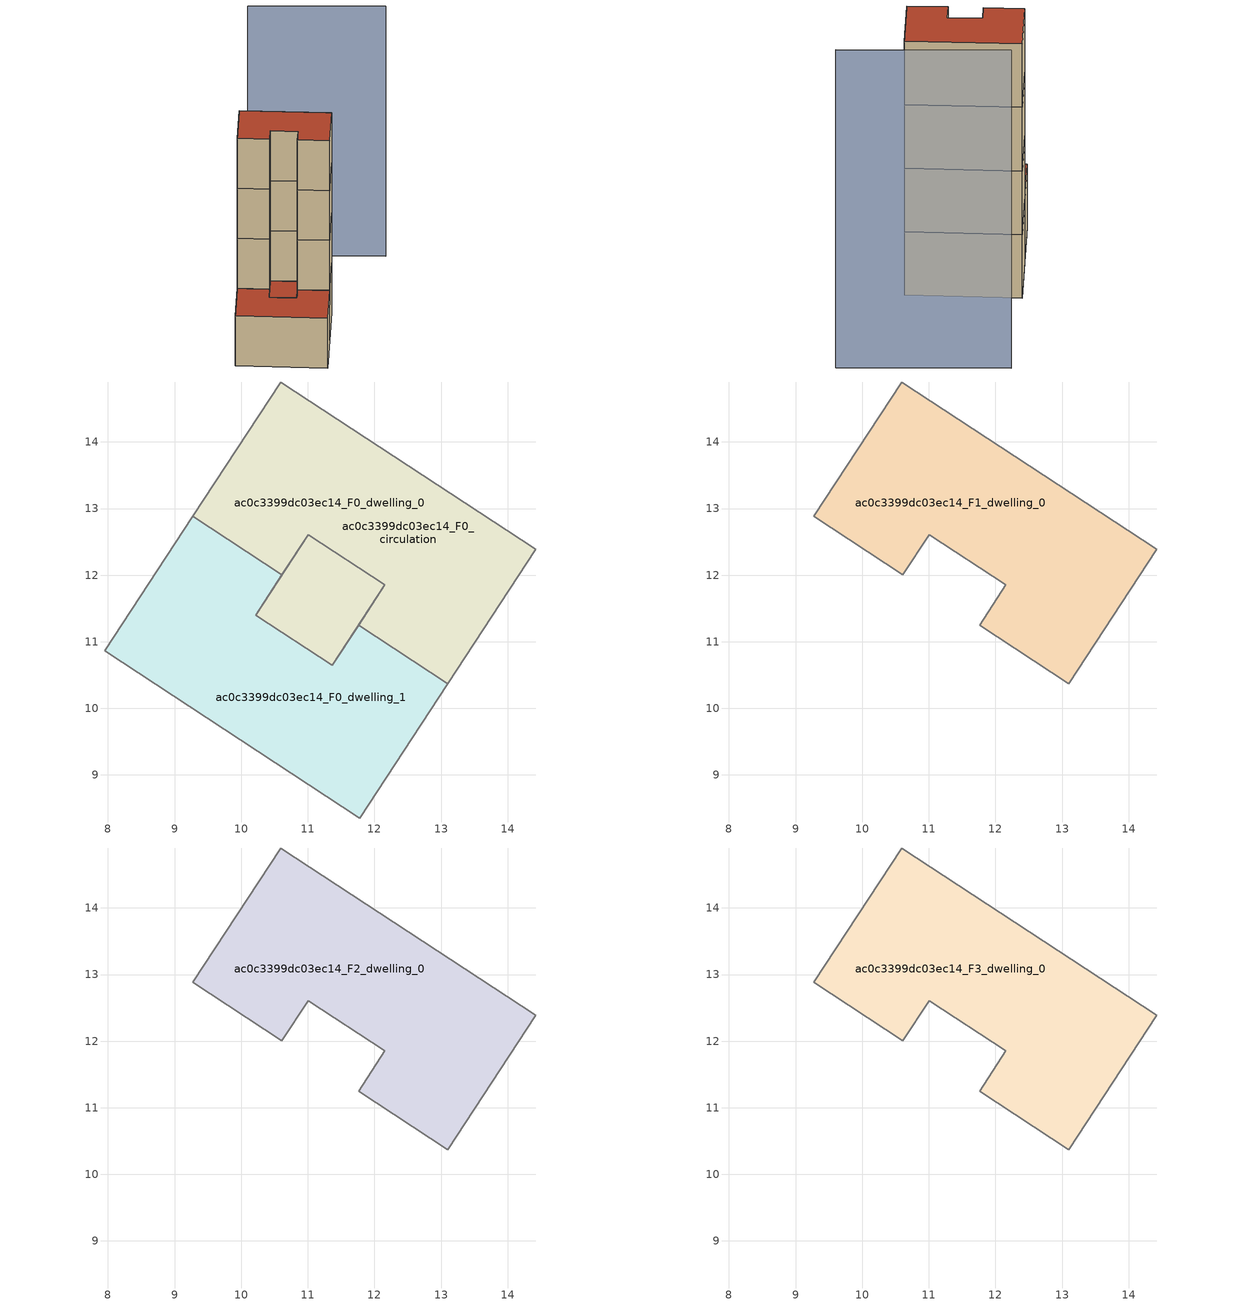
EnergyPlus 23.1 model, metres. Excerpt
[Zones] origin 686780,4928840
ac0c3399dc03ec14_F0_dwelling_0
 floor ground (EU_floor_Construction): 12.16,11.86 11.76,11.25 11.36,10.65 10.22,11.4 10.61,12 10.66,12.08 11.01,12.61 z0; 14.42,12.39 13.1,10.37 11.76,11.25 12.16,11.86 11.01,12.61 10.66,12.08 10.61,12 9.27,12.88 10.6,14.9 z0
 wall adiabatic (EU_wall_Construction): 13.1,10.37 14.42,12.39 10.6,14.9 9.27,12.88 10.61,12 11.01,12.61 12.16,11.86 11.76,11.25 z0:3
 wall to ac0c3399dc03ec14_F0_dwelling_1 (EU_wall_Construction): 11.76,11.25 13.1,10.37 z0:3
 roof outside (EU_floor_Construction): 13.1,10.37 14.42,12.39 10.6,14.9 9.27,12.88 10.61,12 10.66,12.08 11.01,12.61 12.16,11.86 11.76,11.25 z3; 11.76,11.25 12.16,11.86 11.58,12.23 11.01,12.61 10.66,12.08 10.61,12 10.22,11.4 11.36,10.65 z3
ac0c3399dc03ec14_F0_dwelling_1
 floor ground (EU_floor_Construction): 11.76,11.25 13.1,10.37 11.78,8.35 7.95,10.86 9.27,12.88 10.61,12 10.22,11.4 11.36,10.65 z0
 wall adiabatic (EU_wall_Construction): 11.76,11.25 11.36,10.65 / 10.22,11.4 10.61,12 9.27,12.88 7.95,10.86 11.78,8.35 13.1,10.37 z0:3
 wall to ac0c3399dc03ec14_F0_circulation (EU_wall_Construction): 11.36,10.65 10.22,11.4 z0:3
 roof outside (EU_roof_Construction): 11.78,8.35 13.1,10.37 11.76,11.25 11.36,10.65 10.22,11.4 10.61,12 9.27,12.88 7.95,10.86 z3
ac0c3399dc03ec14_F0_circulation
 floor ground (EU_floor_Construction): 12.16,11.86 11.76,11.25 11.36,10.65 10.22,11.4 10.61,12 10.66,12.08 11.01,12.61 z0; 14.42,12.39 13.1,10.37 11.76,11.25 12.16,11.86 11.01,12.61 10.66,12.08 10.61,12 9.27,12.88 10.6,14.9 z0
 wall adiabatic (EU_wall_Construction): 11.36,10.65 12.16,11.86 11.01,12.61 10.22,11.4 z0:3
 roof outside (EU_roof_Construction): 13.1,10.37 14.42,12.39 10.6,14.9 9.27,12.88 10.61,12 10.66,12.08 11.01,12.61 12.16,11.86 11.76,11.25 z3; 11.76,11.25 12.16,11.86 11.01,12.61 10.66,12.08 10.61,12 10.22,11.4 11.36,10.65 z3
ac0c3399dc03ec14_F1_dwelling_0
 floor outside (EU_floor_Construction): 14.42,12.39 13.1,10.37 11.76,11.25 12.16,11.86 11.01,12.61 10.61,12 9.27,12.88 10.6,14.9 z3
 wall adiabatic (EU_wall_Construction): 14.42,12.39 10.6,14.9 9.27,12.88 10.61,12 11.01,12.61 12.16,11.86 11.76,11.25 13.1,10.37 14.42,12.39 z3:6
ac0c3399dc03ec14_F2_dwelling_0
 floor to ac0c3399dc03ec14_F1_dwelling_0 (EU_floor_Construction): 14.42,12.39 13.1,10.37 11.76,11.25 12.16,11.86 11.01,12.61 10.61,12 9.27,12.88 10.6,14.9 z6
 wall adiabatic (EU_wall_Construction): 14.42,12.39 10.6,14.9 9.27,12.88 10.61,12 11.01,12.61 12.16,11.86 11.76,11.25 13.1,10.37 14.42,12.39 z6:9
ac0c3399dc03ec14_F3_dwelling_0
 floor to ac0c3399dc03ec14_F2_dwelling_0 (EU_floor_Construction): 14.42,12.39 13.1,10.37 11.76,11.25 12.16,11.86 11.01,12.61 10.61,12 9.27,12.88 10.6,14.9 z9
 wall adiabatic (EU_wall_Construction): 14.42,12.39 10.6,14.9 9.27,12.88 10.61,12 11.01,12.61 12.16,11.86 11.76,11.25 13.1,10.37 14.42,12.39 z9:12
 roof outside (EU_roof_Construction): 13.1,10.37 14.42,12.39 10.6,14.9 9.27,12.88 10.61,12 11.01,12.61 12.16,11.86 11.76,11.25 z12
shading: 19.24,15.25 13.41,18.79 z0:15
[Building]
EU S2 Campaign: North Axis=0; Terrain=City; Solar Distribution=FullExterior
[Site:Location]
Bologna: Latitude=44.5; Longitude=11.25; Time Zone=1; Elevation=37
[SizingPeriod:WeatherFileDays]
AnnualSizingPeriod: Begin Month=1; Begin Day of Month=1; End Month=12; End Day of Month=31; Day of Week for Start Day=Monday; Use Weather File Daylight Saving Period=No; Use Weather File Rain and Snow Indicators=No
[MATERIAL]
EU_InternalMass_Material: Roughness=MediumRough; Thickness=0.1; Conductivity=1; Density=1800; Specific Heat=900; Thermal Absorptance=0.9; Solar Absorptance=0.7; Visible Absorptance=0.7
[MATERIAL:NOMASS] Roughness=MediumRough; Thermal Absorptance=0.9; Solar Absorptance=0.7; Visible Absorptance=0.7
Name | Thermal Resistance
EU_wall_NoMass | 0.937881
EU_roof_NoMass | 0.548572
EU_floor_NoMass | 0.71348
[CONSTRUCTION]
EU_wall_Construction: EU_wall_NoMass
EU_roof_Construction: EU_roof_NoMass
EU_floor_Construction: EU_floor_NoMass
EU_InternalMass_Construction: EU_InternalMass_Material
[ZONE] Type=1; Multiplier=1; Ceiling Height=autocalculate; Floor Area=autocalculate; Part of Total Floor Area=Yes
Name | Volume
ac0c3399dc03ec14_F0_dwelling_0; ac0c3399dc03ec14_F0_circulation | 36.1062
ac0c3399dc03ec14_F1_dwelling_0; ac0c3399dc03ec14_F2_dwelling_0; ac0c3399dc03ec14_F3_dwelling_0; ac0c3399dc03ec14_F0_dwelling_1 | 30.1443
[INTERNALMASS] Construction=EU_InternalMass_Construction
Name | Zone or ZoneList | Surface Area
ac0c3399dc03ec14_F0_dwelling_0_EU_InternalMass | ac0c3399dc03ec14_F0_dwelling_0 | 10.0483
ac0c3399dc03ec14_F0_dwelling_1_EU_InternalMass | ac0c3399dc03ec14_F0_dwelling_1 | 10.0483
ac0c3399dc03ec14_F1_dwelling_0_EU_InternalMass | ac0c3399dc03ec14_F1_dwelling_0 | 22.0842
ac0c3399dc03ec14_F2_dwelling_0_EU_InternalMass | ac0c3399dc03ec14_F2_dwelling_0 | 22.0842
ac0c3399dc03ec14_F3_dwelling_0_EU_InternalMass | ac0c3399dc03ec14_F3_dwelling_0 | 22.0842
[OTHEREQUIPMENT] Fuel Type=Electricity; Design Level Calculation Method=Watts/Area; Power per Zone Floor Area=1; Fraction Latent=0; Fraction Radiant=0; Fraction Lost=0; Carbon Dioxide Generation Rate=0; EndUse Subcategory=EU_Step8_InternalGains
Name | Zone or ZoneList or Space or SpaceList | Schedule
EU_Step8_InternalGain_ac0c3399dc03ec14_F0_dwelling_0_f000 | ac0c3399dc03ec14_F0_dwelling_0 | EU_Step8_GainSchedule_ac0c3399dc03ec14_F0_dwelling_0_f000
EU_Step8_InternalGain_ac0c3399dc03ec14_F0_dwelling_1_f000 | ac0c3399dc03ec14_F0_dwelling_1 | EU_Step8_GainSchedule_ac0c3399dc03ec14_F0_dwelling_1_f000
EU_Step8_InternalGain_ac0c3399dc03ec14_F1_dwelling_0_f000 | ac0c3399dc03ec14_F1_dwelling_0 | EU_Step8_GainSchedule_ac0c3399dc03ec14_F1_dwelling_0_f000
EU_Step8_InternalGain_ac0c3399dc03ec14_F2_dwelling_0_f000 | ac0c3399dc03ec14_F2_dwelling_0 | EU_Step8_GainSchedule_ac0c3399dc03ec14_F2_dwelling_0_f000
EU_Step8_InternalGain_ac0c3399dc03ec14_F3_dwelling_0_f000 | ac0c3399dc03ec14_F3_dwelling_0 | EU_Step8_GainSchedule_ac0c3399dc03ec14_F3_dwelling_0_f000
[ZONEINFILTRATION:DESIGNFLOWRATE]
EU_Circulation_Infiltration_ac0c3399dc03ec14_F0_circulation: Zone or ZoneList or Space or SpaceList=ac0c3399dc03ec14_F0_circulation; Schedule=EU_AlwaysOn; Design Flow Rate Calculation Method=Flow/Area; Flow Rate per Floor Area=0.0005; Constant Term Coefficient=1; Temperature Term Coefficient=0; Velocity Term Coefficient=0; Velocity Squared Term Coefficient=0
[ZONEVENTILATION:DESIGNFLOWRATE] Schedule=EU_AlwaysOn; Design Flow Rate Calculation Method=AirChanges/Hour; Air Changes per Hour=0.687892; Ventilation Type=Natural; Fan Pressure Rise=0; Fan Total Efficiency=1; Constant Term Coefficient=1; Temperature Term Coefficient=0; Velocity Term Coefficient=0; Velocity Squared Term Coefficient=0; Minimum Indoor Temperature=-100; Maximum Indoor Temperature=100; Delta Temperature=-100; Minimum Outdoor Temperature=-100; Maximum Outdoor Temperature=100; Maximum Wind Speed=40
Name | Zone or ZoneList or Space or SpaceList
EU_ConstantAir_ac0c3399dc03ec14_F0_dwelling_0 | ac0c3399dc03ec14_F0_dwelling_0
EU_ConstantAir_ac0c3399dc03ec14_F0_dwelling_1 | ac0c3399dc03ec14_F0_dwelling_1
EU_ConstantAir_ac0c3399dc03ec14_F1_dwelling_0 | ac0c3399dc03ec14_F1_dwelling_0
EU_ConstantAir_ac0c3399dc03ec14_F2_dwelling_0 | ac0c3399dc03ec14_F2_dwelling_0
EU_ConstantAir_ac0c3399dc03ec14_F3_dwelling_0 | ac0c3399dc03ec14_F3_dwelling_0
[HVACTEMPLATE:THERMOSTAT] Constant Heating Setpoint=20; Constant Cooling Setpoint=50
EU_HeatOnly_ac0c3399dc03ec14_F0_dwelling_0; EU_HeatOnly_ac0c3399dc03ec14_F0_dwelling_1; EU_HeatOnly_ac0c3399dc03ec14_F1_dwelling_0; EU_HeatOnly_ac0c3399dc03ec14_F2_dwelling_0; EU_HeatOnly_ac0c3399dc03ec14_F3_dwelling_0
[HVACTEMPLATE:ZONE:IDEALLOADSAIRSYSTEM] System Availability Schedule=EU_AlwaysOn; Maximum Heating Supply Air Temperature=50; Minimum Cooling Supply Air Temperature=13; Maximum Heating Supply Air Humidity Ratio=0.0156; Minimum Cooling Supply Air Humidity Ratio=0.0077; Heating Limit=NoLimit; Cooling Limit=NoLimit; Heating Availability Schedule=EU_AlwaysOn; Cooling Availability Schedule=EU_CoolingOff; Dehumidification Control Type=ConstantSensibleHeatRatio; Cooling Sensible Heat Ratio=0.7; Dehumidification Setpoint=60; Humidification Control Type=None; Humidification Setpoint=30; Outdoor Air Method=None; Outdoor Air Flow Rate per Person=0.00944; Outdoor Air Flow Rate per Zone Floor Area=0; Outdoor Air Flow Rate per Zone=0; Demand Controlled Ventilation Type=None; Outdoor Air Economizer Type=NoEconomizer; Heat Recovery Type=None; Sensible Heat Recovery Effectiveness=0.7; Latent Heat Recovery Effectiveness=0.65
Name | Template Thermostat
ac0c3399dc03ec14_F0_dwelling_0 | EU_HeatOnly_ac0c3399dc03ec14_F0_dwelling_0
ac0c3399dc03ec14_F0_dwelling_1 | EU_HeatOnly_ac0c3399dc03ec14_F0_dwelling_1
ac0c3399dc03ec14_F1_dwelling_0 | EU_HeatOnly_ac0c3399dc03ec14_F1_dwelling_0
ac0c3399dc03ec14_F2_dwelling_0 | EU_HeatOnly_ac0c3399dc03ec14_F2_dwelling_0
ac0c3399dc03ec14_F3_dwelling_0 | EU_HeatOnly_ac0c3399dc03ec14_F3_dwelling_0
[SIZING:ZONE] Zone Cooling Design Supply Air Temperature Input Method=SupplyAirTemperature; Zone Cooling Design Supply Air Temperature=13; Zone Heating Design Supply Air Temperature Input Method=SupplyAirTemperature; Zone Heating Design Supply Air Temperature=50; Zone Cooling Design Supply Air Humidity Ratio=0.008; Zone Heating Design Supply Air Humidity Ratio=0.008; Cooling Design Air Flow Method=DesignDay; Cooling Design Air Flow Rate=0; Cooling Minimum Air Flow per Zone Floor Area=0.000762; Cooling Minimum Air Flow=0; Cooling Minimum Air Flow Fraction=0.2; Heating Design Air Flow Method=DesignDay; Heating Design Air Flow Rate=0; Heating Maximum Air Flow per Zone Floor Area=0.002032; Heating Maximum Air Flow=0.141576; Heating Maximum Air Flow Fraction=0.3; Account for Dedicated Outdoor Air System=No; Dedicated Outdoor Air System Control Strategy=NeutralSupplyAir; Dedicated Outdoor Air Low Setpoint Temperature for Design=autosize; Dedicated Outdoor Air High Setpoint Temperature for Design=autosize; Zone Load Sizing Method=Sensible Load Only No Latent Load; Zone Latent Cooling Design Supply Air Humidity Ratio Input Method=HumidityRatioDifference; Zone Cooling Design Supply Air Humidity Ratio Difference=0.005; Zone Latent Heating Design Supply Air Humidity Ratio Input Method=HumidityRatioDifference; Zone Humidification Design Supply Air Humidity Ratio Difference=0.005
ac0c3399dc03ec14_F0_dwelling_0; ac0c3399dc03ec14_F0_dwelling_1; ac0c3399dc03ec14_F1_dwelling_0; ac0c3399dc03ec14_F2_dwelling_0; ac0c3399dc03ec14_F3_dwelling_0
[SCHEDULE:CONSTANT]
Name | Hourly Value
EU_AlwaysOn | 1
EU_CoolingOff | 0
[SCHEDULE:FILE] Column Number=1; Rows to Skip at Top=0; Number of Hours of Data=8760; Column Separator=Comma; Interpolate to Timestep=No; Minutes per Item=60; Adjust Schedule for Daylight Savings=Yes
Name | File
EU_Step8_GainSchedule_ac0c3399dc03ec14_F0_dwelling_0_f000 | ../../schedules/ac0c3399dc03ec14/ac0c3399dc03ec14_F0_dwelling_0_f000_gain.csv
EU_Step8_GainSchedule_ac0c3399dc03ec14_F0_dwelling_1_f000 | ../../schedules/ac0c3399dc03ec14/ac0c3399dc03ec14_F0_dwelling_1_f000_gain.csv
EU_Step8_GainSchedule_ac0c3399dc03ec14_F1_dwelling_0_f000 | ../../schedules/ac0c3399dc03ec14/ac0c3399dc03ec14_F1_dwelling_0_f000_gain.csv
EU_Step8_GainSchedule_ac0c3399dc03ec14_F2_dwelling_0_f000 | ../../schedules/ac0c3399dc03ec14/ac0c3399dc03ec14_F2_dwelling_0_f000_gain.csv
EU_Step8_GainSchedule_ac0c3399dc03ec14_F3_dwelling_0_f000 | ../../schedules/ac0c3399dc03ec14/ac0c3399dc03ec14_F3_dwelling_0_f000_gain.csv
